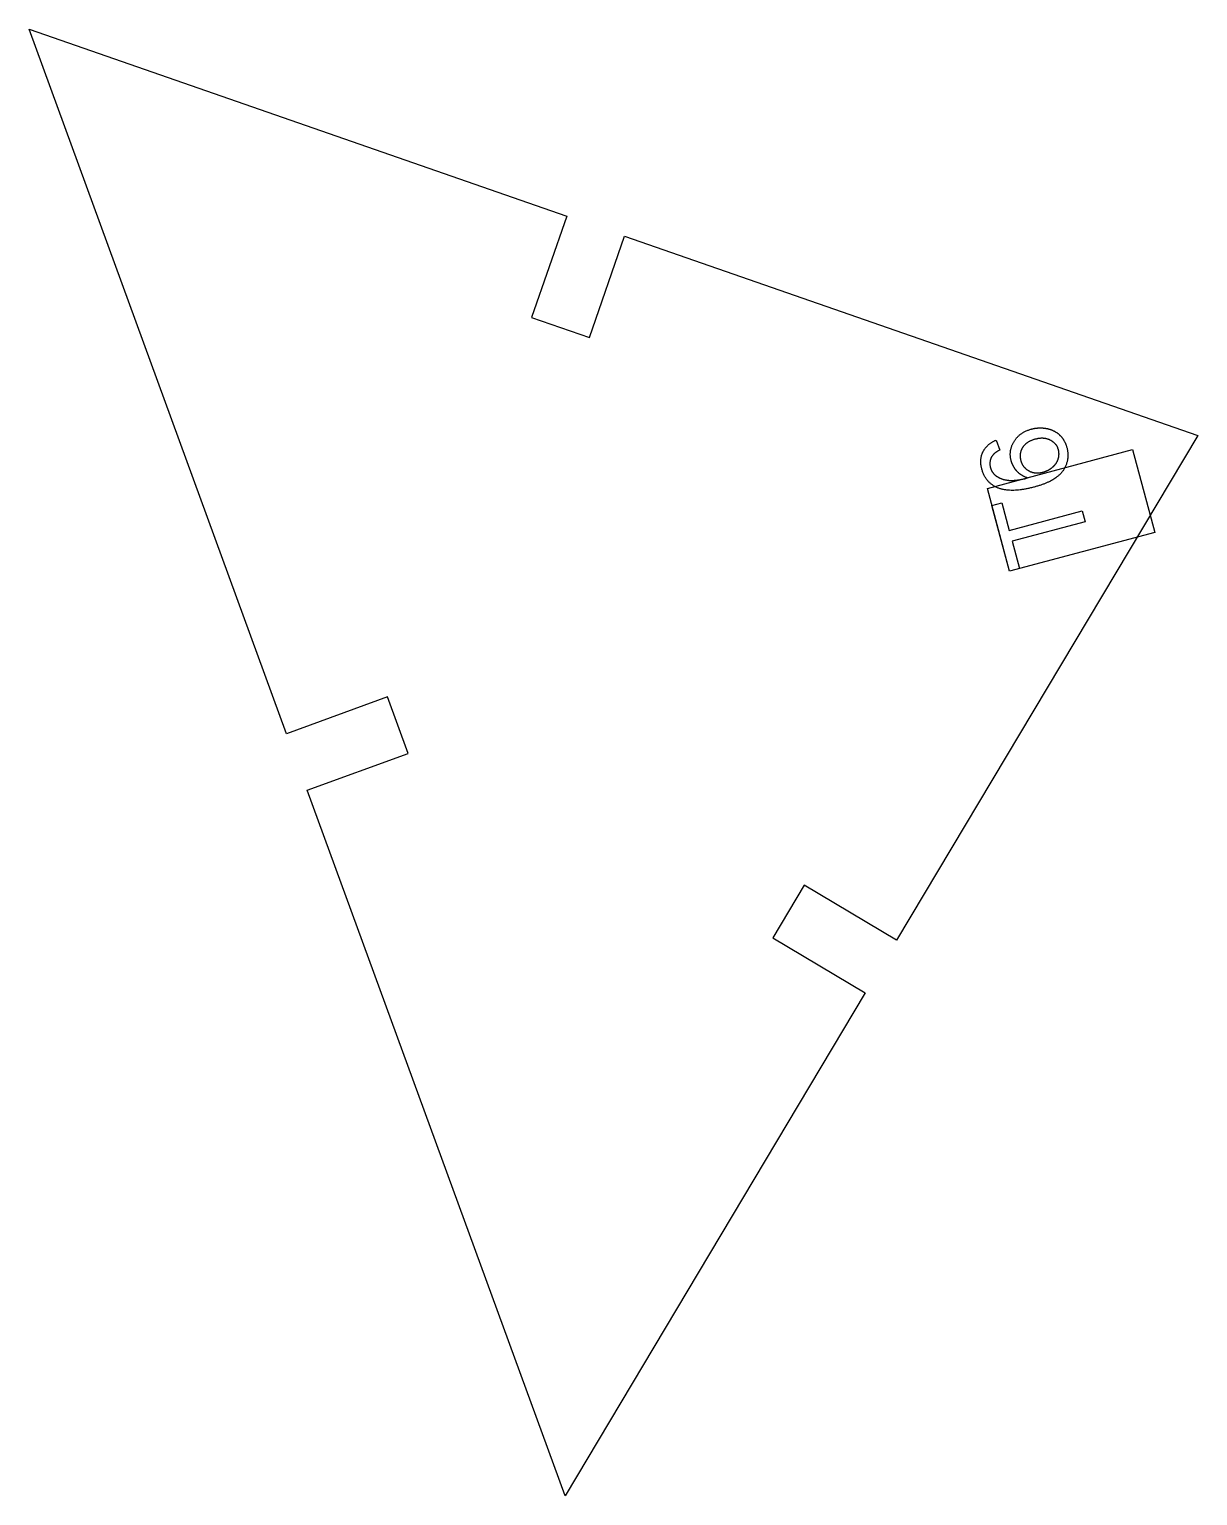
# Model space of a CAD drawing. Header units: millimetres. Extents: x -13.4 to 41.1, y -21.7 to 46.6.
import ezdxf

# ---------------------------------------------------------------- set-up
doc = ezdxf.new("R2010")
doc.units = ezdxf.units.MM
doc.layers.get('0').update_dxf_attribs({"linetype": 'CONTINUOUS'})

msp = doc.modelspace()

# ---------------------------------------------------------------- linework, layer by layer
for p, q in [((31.674, 27.482), (31.838, 27.02)), ((31.477, 24.435), (31.933, 24.557)), ((32.297, 21.373), (31.477, 24.435)), ((31.933, 24.557), (32.275, 23.279)), ((32.275, 23.279), (35.683, 24.192)), ((35.683, 24.192), (35.82, 23.681)), ((35.82, 23.681), (32.412, 22.768)), ((32.412, 22.768), (32.753, 21.495)), ((32.753, 21.495), (32.297, 21.373))]:
    msp.add_line(p, q)
for points in [[(3.306, 15.52), (-1.39, 13.803), (-13.382, 46.617), (11.663, 37.917), (10.022, 33.193), (12.715, 32.258), (14.355, 36.981), (41.063, 27.704), (27.027, 4.189), (22.733, 6.752), (21.272, 4.305), (25.566, 1.742), (11.581, -21.687), (-0.429, 11.174), (4.267, 12.89)], [(38.024, 27.048), (39.059, 23.184), (32.297, 21.373), (31.262, 25.236)]]:
    msp.add_lwpolyline(points, close=True)
for points in [[(33.319, 27.996), (33.683, 28.094), (34.037, 28.021)], [(34.037, 28.021), (34.391, 27.948), (34.631, 27.718)], [(31.062, 26.944), (31.239, 27.304), (31.674, 27.482)], [(32.373, 26.52), (32.246, 26.994), (32.506, 27.421)], [(32.506, 27.421), (32.766, 27.848), (33.319, 27.996)], [(33.478, 27.519), (33.077, 27.412), (32.904, 27.137)], [(34.195, 27.48), (33.894, 27.631), (33.478, 27.519)], [(34.576, 27.028), (34.495, 27.329), (34.195, 27.48)], [(34.631, 27.718), (34.87, 27.488), (34.964, 27.141)], [(31.006, 26.128), (30.884, 26.584), (31.062, 26.944)], [(31.48, 26.732), (31.328, 26.486), (31.404, 26.204)], [(31.838, 27.02), (31.575, 26.882), (31.48, 26.732)], [(32.904, 27.137), (32.73, 26.861), (32.817, 26.537)], [(34.564, 26.604), (34.631, 26.823), (34.576, 27.028)], [(34.964, 27.141), (35.122, 26.548), (34.787, 26.056)], [(31.709, 25.274), (31.17, 25.517), (31.006, 26.128)], [(31.404, 26.204), (31.465, 25.977), (31.637, 25.84)], [(32.638, 26.034), (32.446, 26.248), (32.373, 26.52)], [(33.138, 25.719), (32.831, 25.821), (32.638, 26.034)], [(32.817, 26.537), (32.903, 26.216), (33.194, 26.053)], [(33.194, 26.053), (33.485, 25.891), (33.859, 25.991)], [(34.787, 26.056), (34.451, 25.565), (33.449, 25.297)], [(33.859, 25.991), (34.104, 26.057), (34.3, 26.221)], [(34.3, 26.221), (34.496, 26.385), (34.564, 26.604)], [(31.637, 25.84), (31.861, 25.659), (32.209, 25.614)], [(33.449, 25.297), (32.329, 24.997), (31.709, 25.274)], [(32.209, 25.614), (32.557, 25.569), (33.138, 25.719)]]:
    msp.add_open_spline(points, degree=2)

doc.saveas('drawing.dxf')
